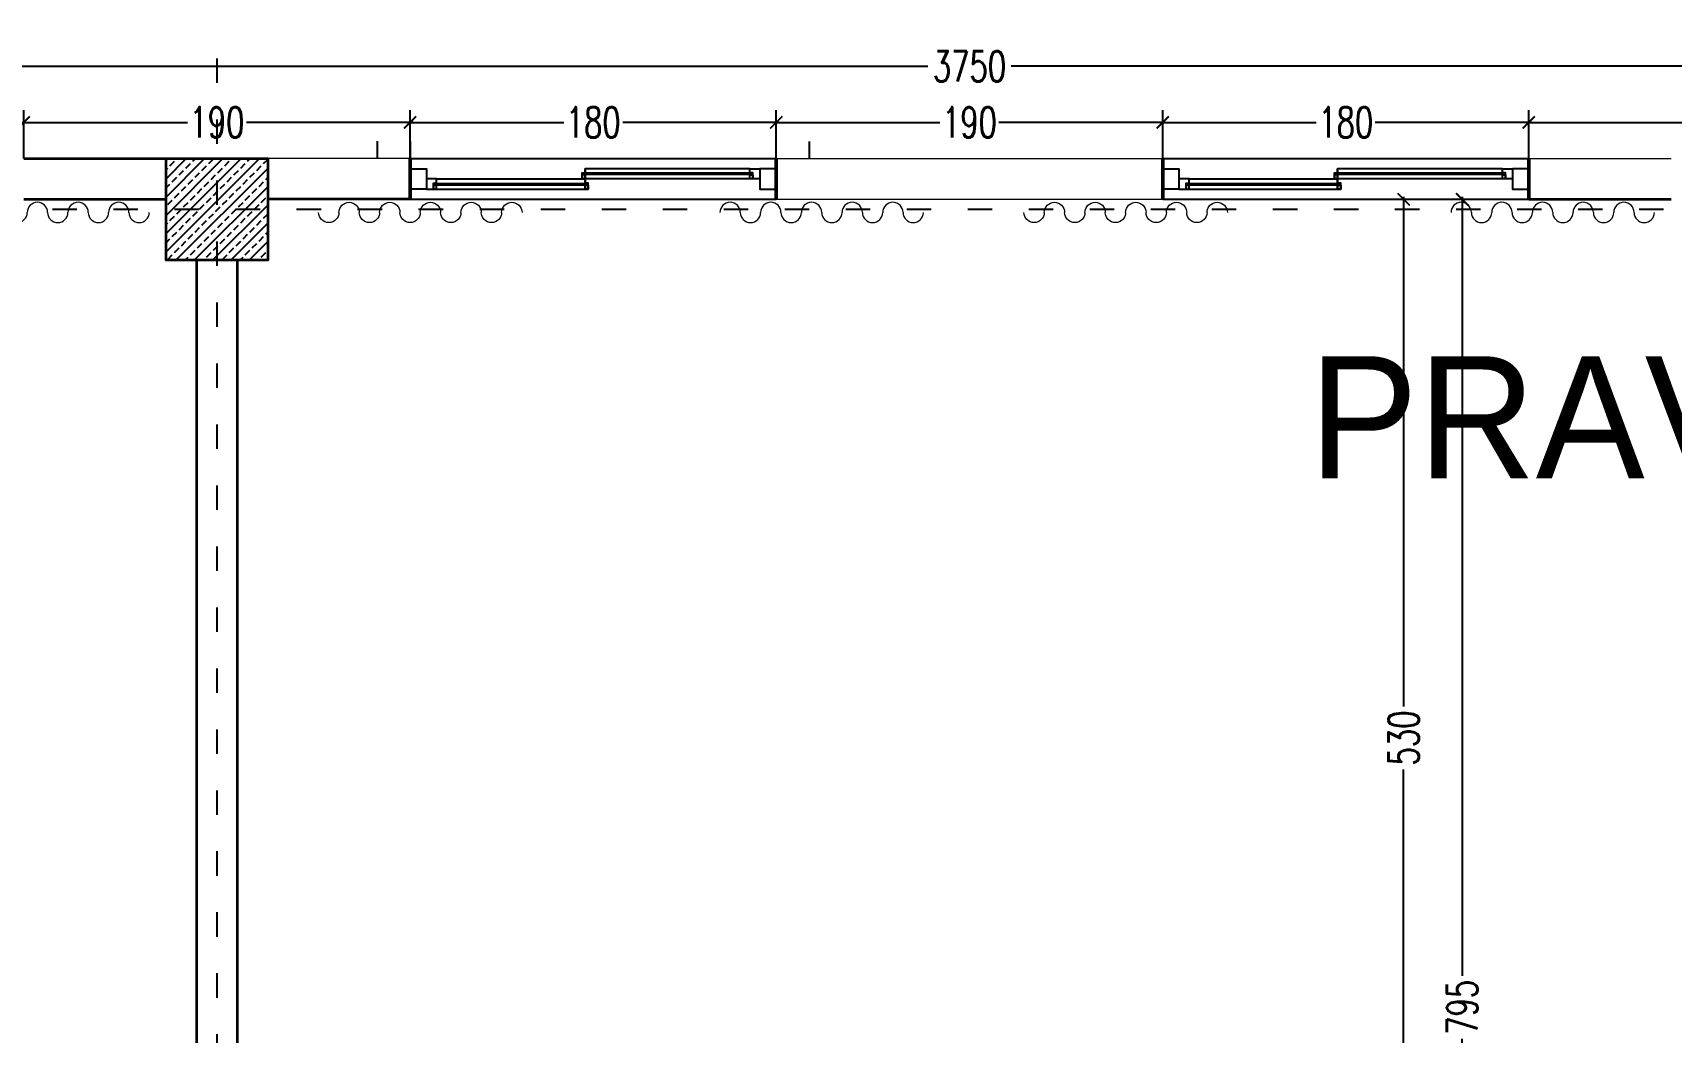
# Model space of a CAD drawing. Header units: centimetres. Extents: x -3207095 to 15275363, y -32656 to 4798027.
# Drawn here: x 683321 to 684127, y 4439327 to 4439819 of the extents above; entities that cross this region are included whole.
import ezdxf

# ---------------------------------------------------------------- set-up
doc = ezdxf.new("R2010")
doc.units = ezdxf.units.CM
doc.linetypes.add('ACAD_ISO03W100', pattern=[30, 12, -18])
doc.linetypes.add('DUZ', pattern=[500, 500])
doc.layers.get('0').update_dxf_attribs({"color": 1, "linetype": 'DUZ'})
for name, color, linetype in [('AGAC', 116, 'Continuous'), ('DIM', 1, 'DUZ'), ('KOLTAR_F', 145, 'Continuous'), ('PEN', 161, 'Continuous'), ('söve', 26, 'DUZ')]:
    doc.layers.add(name, color=color, linetype=linetype)
for name, color, linetype, lineweight in [('cam', 143, 'Continuous', 20), ('DUV', 220, 'Continuous', 50), ('DUVAR', 7, 'Continuous', 35), ('FE_PERDE', 205, 'Continuous', 15), ('gor25', 142, 'Continuous', 25), ('iç duvar', 7, 'Continuous', 50), ('KOLON_F', 3, 'Continuous', 35)]:
    doc.layers.add(name, color=color, linetype=linetype, lineweight=lineweight)
doc.styles.add('DIM', font='ROMANSTW.SHX', dxfattribs={"width": 0.7})
doc.dimstyles.new('1_100', dxfattribs={"dimtxt": 15, "dimasz": 6, "dimexe": 6, "dimexo": 0, "dimgap": 2, "dimtad": 0, "dimdec": 1, "dimzin": 11, "dimdsep": 46, "dimtxsty": 'DIM', "dimblk": 'ARCHTICK', "dimcen": 3, "dimdle": 1.25, "dimclrt": 2, "dimadec": 0, "dimazin": 0, "dimtfac": 1.25, "dimtdec": 1, "dimtix": 1, "dimtofl": 0, "dimtmove": 1, "dimatfit": 3, "dimldrblk": 'ARCHTICK', "dimfxl": 20, "dimfxlon": 1, "dimtolj": 1, "dimtzin": 0, "dimarcsym": 0})

# ---------------------------------------------------------------- blocks, each defined once
blk = doc.blocks.new('GEN_BLOCK00601')
at = {"linetype": 'Continuous', "ltscale": 50}
for centre, start, end in [((50, 50), 0, 180), ((250, 50), 0, 180), ((450, 50), 0, 180), ((650, 50), 0, 180), ((850, 50), 0, 180), ((150, 50), 180, 0), ((350, 50), 180, 0), ((550, 50), 180, 0), ((750, 50), 180, 0), ((950, 50), 180, 0)]:
    blk.add_arc(centre, 50, start, end, dxfattribs=at)
for tag in ['Sfb', 'FLOOR']:
    blk.add_attdef(tag, (0, 0), '', height=1)
blk = doc.blocks.new('_ArchTick')
at = {"color": 0, "linetype": 'ByBlock', "const_width": 0.15}
blk.add_lwpolyline([(-0.5, -0.5), (0.5, 0.5)], dxfattribs=at)
blk = doc.blocks.new('*D5580')
at = {"layer": 'Defpoints', "color": 0, "linetype": 'Continuous', "lineweight": 5, "transparency": 16777216}
for p in [(683506.79, 4439774.74), (683316.79, 4439756.93), (683506.79, 4439756.93)]:
    blk.add_point(p, dxfattribs=at)
at = {"layer": 'DIM', "color": 0, "linetype": 'Continuous', "lineweight": -2, "transparency": 16777216}
for p, q in [((683316.79, 4439756.93), (683316.79, 4439780.74)), ((683506.79, 4439756.93), (683506.79, 4439780.74)), ((683315.54, 4439774.74), (683397.29, 4439774.74)), ((683508.04, 4439774.74), (683426.29, 4439774.74))]:
    blk.add_line(p, q, dxfattribs=at)
at = {"layer": 'DIM', "color": 0, "linetype": 'Continuous', "lineweight": -2, "transparency": 16777216, "xscale": 6, "yscale": 6, "zscale": 6, "rotation": 180}
blk.add_blockref('_ArchTick', (683316.79, 4439774.74), dxfattribs=at)
at = {"layer": 'DIM', "color": 0, "linetype": 'Continuous', "lineweight": -2, "transparency": 16777216, "xscale": 6, "yscale": 6, "zscale": 6}
blk.add_blockref('_ArchTick', (683506.79, 4439774.74), dxfattribs=at)
at = {"layer": 'DIM', "color": 2, "linetype": 'Continuous', "lineweight": 5, "transparency": 16777216, "insert": (683411.79, 4439774.74), "char_height": 15, "attachment_point": 5, "style": 'DIM'}
blk.add_mtext('\\A1;190', dxfattribs=at)
blk = doc.blocks.new('*D5581')
at = {"layer": 'Defpoints', "color": 0, "linetype": 'Continuous', "lineweight": 5, "transparency": 16777216}
for p in [(683686.79, 4439774.74), (683506.79, 4439756.93), (683686.79, 4439756.93)]:
    blk.add_point(p, dxfattribs=at)
at = {"layer": 'DIM', "color": 0, "linetype": 'Continuous', "lineweight": -2, "transparency": 16777216}
for p, q in [((683506.79, 4439756.93), (683506.79, 4439780.74)), ((683686.79, 4439756.93), (683686.79, 4439780.74)), ((683505.54, 4439774.74), (683582.29, 4439774.74)), ((683688.04, 4439774.74), (683611.29, 4439774.74))]:
    blk.add_line(p, q, dxfattribs=at)
at = {"layer": 'DIM', "color": 0, "linetype": 'Continuous', "lineweight": -2, "transparency": 16777216, "xscale": 6, "yscale": 6, "zscale": 6, "rotation": 180}
blk.add_blockref('_ArchTick', (683506.79, 4439774.74), dxfattribs=at)
at = {"layer": 'DIM', "color": 0, "linetype": 'Continuous', "lineweight": -2, "transparency": 16777216, "xscale": 6, "yscale": 6, "zscale": 6}
blk.add_blockref('_ArchTick', (683686.79, 4439774.74), dxfattribs=at)
at = {"layer": 'DIM', "color": 2, "linetype": 'Continuous', "lineweight": 5, "transparency": 16777216, "insert": (683596.79, 4439774.74), "char_height": 15, "attachment_point": 5, "style": 'DIM'}
blk.add_mtext('\\A1;180', dxfattribs=at)
blk = doc.blocks.new('*D5582')
at = {"layer": 'Defpoints', "color": 0, "linetype": 'Continuous', "lineweight": 5, "transparency": 16777216}
for p in [(683876.79, 4439774.74), (683686.79, 4439756.93), (683876.79, 4439756.93)]:
    blk.add_point(p, dxfattribs=at)
at = {"layer": 'DIM', "color": 0, "linetype": 'Continuous', "lineweight": -2, "transparency": 16777216}
for p, q in [((683686.79, 4439756.93), (683686.79, 4439780.74)), ((683876.79, 4439756.93), (683876.79, 4439780.74)), ((683685.54, 4439774.74), (683767.29, 4439774.74)), ((683878.04, 4439774.74), (683796.29, 4439774.74))]:
    blk.add_line(p, q, dxfattribs=at)
at = {"layer": 'DIM', "color": 0, "linetype": 'Continuous', "lineweight": -2, "transparency": 16777216, "xscale": 6, "yscale": 6, "zscale": 6, "rotation": 180}
blk.add_blockref('_ArchTick', (683686.79, 4439774.74), dxfattribs=at)
at = {"layer": 'DIM', "color": 0, "linetype": 'Continuous', "lineweight": -2, "transparency": 16777216, "xscale": 6, "yscale": 6, "zscale": 6}
blk.add_blockref('_ArchTick', (683876.79, 4439774.74), dxfattribs=at)
at = {"layer": 'DIM', "color": 2, "linetype": 'Continuous', "lineweight": 5, "transparency": 16777216, "insert": (683781.79, 4439774.74), "char_height": 15, "attachment_point": 5, "style": 'DIM'}
blk.add_mtext('\\A1;190', dxfattribs=at)
blk = doc.blocks.new('*D5583')
at = {"layer": 'Defpoints', "color": 0, "linetype": 'Continuous', "lineweight": 5, "transparency": 16777216}
for p in [(684056.79, 4439774.74), (683876.79, 4439756.93), (684056.79, 4439756.93)]:
    blk.add_point(p, dxfattribs=at)
at = {"layer": 'DIM', "color": 0, "linetype": 'Continuous', "lineweight": -2, "transparency": 16777216}
for p, q in [((683876.79, 4439756.93), (683876.79, 4439780.74)), ((684056.79, 4439756.93), (684056.79, 4439780.74)), ((683875.54, 4439774.74), (683952.29, 4439774.74)), ((684058.04, 4439774.74), (683981.29, 4439774.74))]:
    blk.add_line(p, q, dxfattribs=at)
at = {"layer": 'DIM', "color": 0, "linetype": 'Continuous', "lineweight": -2, "transparency": 16777216, "xscale": 6, "yscale": 6, "zscale": 6, "rotation": 180}
blk.add_blockref('_ArchTick', (683876.79, 4439774.74), dxfattribs=at)
at = {"layer": 'DIM', "color": 0, "linetype": 'Continuous', "lineweight": -2, "transparency": 16777216, "xscale": 6, "yscale": 6, "zscale": 6}
blk.add_blockref('_ArchTick', (684056.79, 4439774.74), dxfattribs=at)
at = {"layer": 'DIM', "color": 2, "linetype": 'Continuous', "lineweight": 5, "transparency": 16777216, "insert": (683966.79, 4439774.74), "char_height": 15, "attachment_point": 5, "style": 'DIM'}
blk.add_mtext('\\A1;180', dxfattribs=at)
blk = doc.blocks.new('*D5584')
at = {"layer": 'Defpoints', "color": 0, "linetype": 'Continuous', "lineweight": 5, "transparency": 16777216}
for p in [(684246.79, 4439774.74), (684056.79, 4439756.93), (684246.79, 4439756.93)]:
    blk.add_point(p, dxfattribs=at)
at = {"layer": 'DIM', "color": 0, "linetype": 'Continuous', "lineweight": -2, "transparency": 16777216}
for p, q in [((684056.79, 4439756.93), (684056.79, 4439780.74)), ((684246.79, 4439756.93), (684246.79, 4439780.74)), ((684055.54, 4439774.74), (684137.29, 4439774.74)), ((684248.04, 4439774.74), (684166.29, 4439774.74))]:
    blk.add_line(p, q, dxfattribs=at)
at = {"layer": 'DIM', "color": 0, "linetype": 'Continuous', "lineweight": -2, "transparency": 16777216, "xscale": 6, "yscale": 6, "zscale": 6, "rotation": 180}
blk.add_blockref('_ArchTick', (684056.79, 4439774.74), dxfattribs=at)
at = {"layer": 'DIM', "color": 0, "linetype": 'Continuous', "lineweight": -2, "transparency": 16777216, "xscale": 6, "yscale": 6, "zscale": 6}
blk.add_blockref('_ArchTick', (684246.79, 4439774.74), dxfattribs=at)
at = {"layer": 'DIM', "color": 2, "linetype": 'Continuous', "lineweight": 5, "transparency": 16777216, "insert": (684151.79, 4439774.74), "char_height": 15, "attachment_point": 5, "style": 'DIM'}
blk.add_mtext('\\A1;190', dxfattribs=at)
blk = doc.blocks.new('*D4553')
at = {"layer": 'Defpoints', "color": 0, "linetype": 'Continuous', "lineweight": 5, "transparency": 16777216}
for p in [(681906.79, 4439802.34), (681906.79, 4439780.74), (685656.79, 4439780.74)]:
    blk.add_point(p, dxfattribs=at)
at = {"layer": 'DIM', "color": 0, "linetype": 'Continuous', "lineweight": -2, "transparency": 16777216}
for p, q in [((681906.79, 4439782.34), (681906.79, 4439808.34)), ((685656.79, 4439782.34), (685656.79, 4439808.34)), ((681905.54, 4439802.34), (683761.29, 4439802.34)), ((685658.04, 4439802.34), (683802.29, 4439802.34))]:
    blk.add_line(p, q, dxfattribs=at)
at = {"layer": 'DIM', "color": 0, "linetype": 'Continuous', "lineweight": -2, "transparency": 16777216, "xscale": 6, "yscale": 6, "zscale": 6, "rotation": 180}
blk.add_blockref('_ArchTick', (681906.79, 4439802.34), dxfattribs=at)
at = {"layer": 'DIM', "color": 0, "linetype": 'Continuous', "lineweight": -2, "transparency": 16777216, "xscale": 6, "yscale": 6, "zscale": 6}
blk.add_blockref('_ArchTick', (685656.79, 4439802.34), dxfattribs=at)
at = {"layer": 'DIM', "color": 2, "linetype": 'Continuous', "lineweight": 5, "transparency": 16777216, "insert": (683781.79, 4439802.34), "char_height": 15, "attachment_point": 5, "style": 'DIM'}
blk.add_mtext('\\A1;3750', dxfattribs=at)
blk = doc.blocks.new('*D5671')
at = {"layer": 'Defpoints', "color": 0, "linetype": 'Continuous', "lineweight": 5, "transparency": 16777216}
for p in [(683966.79, 4439736.93), (683995.23, 4439736.93), (683966.3, 4439206.91)]:
    blk.add_point(p, dxfattribs=at)
at = {"layer": 'DIM', "color": 0, "linetype": 'Continuous', "lineweight": -2, "transparency": 16777216}
for p, q in [((683995.23, 4439738.18), (683995.23, 4439487.42)), ((683975.23, 4439736.93), (684001.23, 4439736.93)), ((683995.23, 4439205.66), (683995.23, 4439456.42)), ((683975.23, 4439206.91), (684001.23, 4439206.91))]:
    blk.add_line(p, q, dxfattribs=at)
at = {"layer": 'DIM', "color": 0, "linetype": 'Continuous', "lineweight": -2, "transparency": 16777216, "xscale": 6, "yscale": 6, "zscale": 6}
for p, rotation in [((683995.23, 4439736.93), 90), ((683995.23, 4439206.91), 270)]:
    blk.add_blockref('_ArchTick', p, dxfattribs=dict(at, rotation=rotation))
at = {"layer": 'DIM', "color": 2, "linetype": 'Continuous', "lineweight": 5, "transparency": 16777216, "insert": (683995.23, 4439471.92), "char_height": 15, "attachment_point": 5, "rotation": 90, "style": 'DIM'}
blk.add_mtext('\\A1;530', dxfattribs=at)
blk = doc.blocks.new('*D5672')
at = {"layer": 'Defpoints', "color": 0, "linetype": 'Continuous', "lineweight": 5, "transparency": 16777216}
for p in [(684019.63, 4439736.93), (684024.03, 4439736.93), (684019.63, 4438941.93)]:
    blk.add_point(p, dxfattribs=at)
at = {"layer": 'DIM', "color": 0, "linetype": 'Continuous', "lineweight": -2, "transparency": 16777216}
for p, q in [((684024.03, 4439738.18), (684024.03, 4439354.93)), ((684019.63, 4439736.93), (684030.03, 4439736.93)), ((684024.03, 4438940.68), (684024.03, 4439323.93)), ((684019.63, 4438941.93), (684030.03, 4438941.93))]:
    blk.add_line(p, q, dxfattribs=at)
at = {"layer": 'DIM', "color": 0, "linetype": 'Continuous', "lineweight": -2, "transparency": 16777216, "xscale": 6, "yscale": 6, "zscale": 6}
for p, rotation in [((684024.03, 4439736.93), 90), ((684024.03, 4438941.93), 270)]:
    blk.add_blockref('_ArchTick', p, dxfattribs=dict(at, rotation=rotation))
at = {"layer": 'DIM', "color": 2, "linetype": 'Continuous', "lineweight": 5, "transparency": 16777216, "insert": (684024.03, 4439339.43), "char_height": 15, "attachment_point": 5, "rotation": 90, "style": 'DIM'}
blk.add_mtext('\\A1;795', dxfattribs=at)

msp = doc.modelspace()

# ---------------------------------------------------------------- hatches: boundary and pattern name
at = {"layer": 'KOLTAR_F'}
h = msp.add_hatch(dxfattribs=at)
h.set_pattern_fill('ANSI33', color=256, style=0)
h.set_pattern_definition([(45, (22803.3144, -64655.5394), (-4.4901280605, 4.4901280605), []), (45, (22807.8045, -64655.5394), (-4.4901280605, 4.4901280605), [3.175, -1.5875])])
h.paths.add_polyline_path([(683386.79, 4439756.93), (683436.79, 4439756.93), (683436.79, 4439706.93), (683386.79, 4439706.93)])

# ---------------------------------------------------------------- linework, layer by layer
at = {"color": 232, "linetype": 'ACAD_ISO03W100'}
for p, q in [((683411.79, 4439926.16), (683411.79, 4436667.31)), ((685862.98, 4439731.93), (681754.42, 4439731.93))]:
    msp.add_line(p, q, dxfattribs=at)
at = {"layer": 'AGAC'}
for p, q in [((683506.79, 4439756.93), (683686.79, 4439756.93)), ((683876.79, 4439756.93), (684056.79, 4439756.93)), ((683506.79, 4439736.93), (683686.79, 4439736.93)), ((683876.79, 4439736.93), (684056.79, 4439736.93))]:
    msp.add_line(p, q, dxfattribs=at)
at = {"layer": 'cam'}
for p, q in [((683675.29, 4439749.93), (683591.29, 4439749.93)), ((683675.29, 4439749.43), (683591.29, 4439749.43)), ((683675.29, 4439748.93), (683591.29, 4439748.93)), ((684045.29, 4439749.93), (683961.29, 4439749.93)), ((684045.29, 4439749.43), (683961.29, 4439749.43)), ((684045.29, 4439748.93), (683961.29, 4439748.93)), ((683518.29, 4439744.93), (683594.29, 4439744.93)), ((683518.29, 4439744.43), (683594.29, 4439744.43)), ((683518.29, 4439743.93), (683594.29, 4439743.93)), ((683888.29, 4439744.93), (683964.29, 4439744.93)), ((683888.29, 4439744.43), (683964.29, 4439744.43)), ((683888.29, 4439743.93), (683964.29, 4439743.93))]:
    msp.add_line(p, q, dxfattribs=at)
at = {"layer": 'DUV'}
for p, q in [((683506.79, 4439736.93), (683506.79, 4439756.93)), ((683686.79, 4439736.93), (683686.79, 4439756.93)), ((683876.79, 4439736.93), (683876.79, 4439756.93)), ((683876.79, 4439736.93), (683876.79, 4439756.93)), ((683876.79, 4439736.93), (683876.79, 4439756.93)), ((684056.79, 4439736.93), (684056.79, 4439756.93)), ((684056.79, 4439736.93), (684056.79, 4439756.93)), ((684056.79, 4439736.93), (684056.79, 4439756.93))]:
    msp.add_line(p, q, dxfattribs=at)
at = {"layer": 'DUVAR'}
for p, q in [((683316.79, 4439756.93), (683386.79, 4439756.93)), ((683506.79, 4439736.93), (683506.79, 4439756.93)), ((683686.79, 4439736.93), (683686.79, 4439756.93)), ((683876.79, 4439736.93), (683876.79, 4439756.93)), ((684056.79, 4439736.93), (684056.79, 4439756.93)), ((683316.79, 4439736.93), (683386.79, 4439736.93)), ((683506.79, 4439736.93), (683436.79, 4439736.93)), ((684056.79, 4439736.93), (684126.79, 4439736.93)), ((683401.79, 4439706.93), (683401.79, 4439236.93)), ((683421.79, 4439706.93), (683421.79, 4439236.93))]:
    msp.add_line(p, q, dxfattribs=at)
at = {"layer": 'gor25'}
for p, q in [((683519.79, 4439746.93), (683592.79, 4439746.93)), ((683673.79, 4439751.93), (683592.79, 4439751.93)), ((683673.79, 4439746.93), (683592.79, 4439746.93)), ((683889.79, 4439746.93), (683962.79, 4439746.93)), ((684043.79, 4439751.93), (683962.79, 4439751.93)), ((684043.79, 4439746.93), (683962.79, 4439746.93)), ((683519.79, 4439741.93), (683592.79, 4439741.93)), ((683889.79, 4439741.93), (683962.79, 4439741.93))]:
    msp.add_line(p, q, dxfattribs=at)
at = {"layer": 'iç duvar', "color": 7, "lineweight": 18}
for p, q in [((683506.79, 4439756.93), (683436.79, 4439756.93)), ((683686.79, 4439756.93), (683876.79, 4439756.93)), ((684056.79, 4439756.93), (684126.79, 4439756.93)), ((683686.79, 4439736.93), (683876.79, 4439736.93))]:
    msp.add_line(p, q, dxfattribs=at)
at = {"layer": 'KOLON_F'}
msp.add_lwpolyline([(683386.79, 4439756.93), (683436.79, 4439756.93), (683436.79, 4439706.93), (683386.79, 4439706.93)], close=True, dxfattribs=at)
at = {"layer": 'PEN'}
for points in [[(683514.79, 4439751.93), (683514.79, 4439751.93), (683514.79, 4439741.93), (683506.79, 4439741.93), (683506.79, 4439741.93), (683506.79, 4439751.93), (683506.79, 4439751.93), (683506.79, 4439751.93), (683514.79, 4439751.93)], [(683514.79, 4439746.93), (683514.79, 4439746.93), (683514.79, 4439741.93), (683518.29, 4439741.93), (683518.29, 4439743.93), (683518.29, 4439744.93), (683519.79, 4439744.93), (683519.79, 4439746.93), (683514.79, 4439746.93)], [(683592.79, 4439751.93), (683592.79, 4439751.93), (683592.79, 4439746.93), (683591.29, 4439746.93), (683591.29, 4439748.93), (683591.29, 4439749.93), (683592.79, 4439749.93), (683592.79, 4439751.93), (683592.79, 4439751.93)], [(683591.29, 4439746.93), (683592.79, 4439746.93), (683592.79, 4439748.93), (683591.29, 4439748.93)], [(683592.79, 4439746.93), (683592.79, 4439746.93), (683592.79, 4439741.93), (683594.29, 4439741.93), (683594.29, 4439743.93), (683594.29, 4439744.93), (683592.79, 4439744.93), (683592.79, 4439746.93), (683592.79, 4439746.93)], [(683678.79, 4439751.93), (683678.79, 4439751.93), (683678.79, 4439746.93), (683675.29, 4439746.93), (683675.29, 4439748.93), (683675.29, 4439749.93), (683673.79, 4439749.93), (683673.79, 4439751.93), (683678.79, 4439751.93)], [(683675.29, 4439746.93), (683673.79, 4439746.93), (683673.79, 4439748.93), (683675.29, 4439748.93)], [(683678.79, 4439751.93), (683678.79, 4439751.93), (683678.79, 4439741.93), (683686.79, 4439741.93), (683686.79, 4439741.93), (683686.79, 4439751.93), (683686.79, 4439751.93), (683686.79, 4439751.93), (683678.79, 4439751.93)], [(683884.79, 4439751.93), (683884.79, 4439751.93), (683884.79, 4439741.93), (683876.79, 4439741.93), (683876.79, 4439741.93), (683876.79, 4439751.93), (683876.79, 4439751.93), (683876.79, 4439751.93), (683884.79, 4439751.93)], [(683884.79, 4439746.93), (683884.79, 4439746.93), (683884.79, 4439741.93), (683888.29, 4439741.93), (683888.29, 4439743.93), (683888.29, 4439744.93), (683889.79, 4439744.93), (683889.79, 4439746.93), (683884.79, 4439746.93)], [(683962.79, 4439751.93), (683962.79, 4439751.93), (683962.79, 4439746.93), (683961.29, 4439746.93), (683961.29, 4439748.93), (683961.29, 4439749.93), (683962.79, 4439749.93), (683962.79, 4439751.93), (683962.79, 4439751.93)], [(683961.29, 4439746.93), (683962.79, 4439746.93), (683962.79, 4439748.93), (683961.29, 4439748.93)], [(683962.79, 4439746.93), (683962.79, 4439746.93), (683962.79, 4439741.93), (683964.29, 4439741.93), (683964.29, 4439743.93), (683964.29, 4439744.93), (683962.79, 4439744.93), (683962.79, 4439746.93), (683962.79, 4439746.93)], [(684048.79, 4439751.93), (684048.79, 4439751.93), (684048.79, 4439746.93), (684045.29, 4439746.93), (684045.29, 4439748.93), (684045.29, 4439749.93), (684043.79, 4439749.93), (684043.79, 4439751.93), (684048.79, 4439751.93)], [(684045.29, 4439746.93), (684043.79, 4439746.93), (684043.79, 4439748.93), (684045.29, 4439748.93)], [(684048.79, 4439751.93), (684048.79, 4439751.93), (684048.79, 4439741.93), (684056.79, 4439741.93), (684056.79, 4439741.93), (684056.79, 4439751.93), (684056.79, 4439751.93), (684056.79, 4439751.93), (684048.79, 4439751.93)], [(683518.29, 4439741.93), (683519.79, 4439741.93), (683519.79, 4439743.93), (683518.29, 4439743.93)], [(683594.29, 4439741.93), (683592.79, 4439741.93), (683592.79, 4439743.93), (683594.29, 4439743.93)], [(683888.29, 4439741.93), (683889.79, 4439741.93), (683889.79, 4439743.93), (683888.29, 4439743.93)], [(683964.29, 4439741.93), (683962.79, 4439741.93), (683962.79, 4439743.93), (683964.29, 4439743.93)]]:
    msp.add_lwpolyline(points, close=True, dxfattribs=at)
at = {"layer": 'söve'}
for p, q in [((683490.66, 4439765.51), (683490.66, 4439756.93)), ((683506.79, 4439765.51), (683506.79, 4439756.93)), ((683702.92, 4439765.3), (683702.92, 4439756.93))]:
    msp.add_line(p, q, dxfattribs=at)

# ---------------------------------------------------------------- block references
at = {"layer": 'FE_PERDE', "yscale": 0.100000202655411, "zscale": 0.100000202655411, "rotation": 180}
for p, xscale in [((683378.53, 4439735.43), 0.100000202655411), ((683461.79, 4439735.43), -0.100000202655411), ((684118.53, 4439735.43), 0.100000202655411)]:
    msp.add_blockref('GEN_BLOCK00601', p, dxfattribs=dict(at, xscale=xscale))
at = {"layer": 'FE_PERDE', "extrusion": (0, 0, -1), "yscale": 0.100000202655411, "zscale": -0.100000202655411, "rotation": 180}
for p, xscale in [((-683759.12, 4439735.43), -0.100000202655411), ((-683808.57, 4439735.43), 0.100000202655411)]:
    msp.add_blockref('GEN_BLOCK00601', p, dxfattribs=dict(at, xscale=xscale))

# ---------------------------------------------------------------- texts
at = {"insert": (683948.75, 4439659.71), "char_height": 60, "attachment_point": 1}
msp.add_mtext_dynamic_manual_height_columns('{\\fCentury Gothic|b0|i0|c162|p34;\\C7;PRAVITY HOUSE -2}', width=710.4957, gutter_width=12.5, heights=[0], dxfattribs=at)

# ---------------------------------------------------------------- dimensions: what is measured, and where the dimension line sits
at = {"layer": 'DIM', "linetype": 'Continuous', "lineweight": 5}
for base, p1, p2, picture, middle in [((681906.79, 4439802.34), (685656.79, 4439780.74), (681906.79, 4439780.74), '*D4553', (683781.79, 4439802.34)), ((683506.79, 4439774.74), (683316.79, 4439756.93), (683506.79, 4439756.93), '*D5580', (683411.79, 4439774.74)), ((683686.79, 4439774.74), (683506.79, 4439756.93), (683686.79, 4439756.93), '*D5581', (683596.79, 4439774.74)), ((683876.79, 4439774.74), (683686.79, 4439756.93), (683876.79, 4439756.93), '*D5582', (683781.79, 4439774.74)), ((684056.79, 4439774.74), (683876.79, 4439756.93), (684056.79, 4439756.93), '*D5583', (683966.79, 4439774.74)), ((684246.79, 4439774.74), (684056.79, 4439756.93), (684246.79, 4439756.93), '*D5584', (684151.79, 4439774.74))]:
    dim = msp.add_linear_dim(base=base, p1=p1, p2=p2, dimstyle='1_100', dxfattribs=at)
    dim.commit()
    dim.dimension.update_dxf_attribs({"geometry": picture, "text_midpoint": middle})
for base, p1, p2, picture, middle in [((683995.23, 4439736.93), (683966.3, 4439206.91), (683966.79, 4439736.93), '*D5671', (683995.23, 4439471.92)), ((684024.03, 4439736.93), (684019.63, 4438941.93), (684019.63, 4439736.93), '*D5672', (684024.03, 4439339.43))]:
    dim = msp.add_linear_dim(base=base, p1=p1, p2=p2, angle=90, dimstyle='1_100', dxfattribs=at)
    dim.commit()
    dim.dimension.update_dxf_attribs({"geometry": picture, "text_midpoint": middle})

doc.saveas('drawing.dxf')
